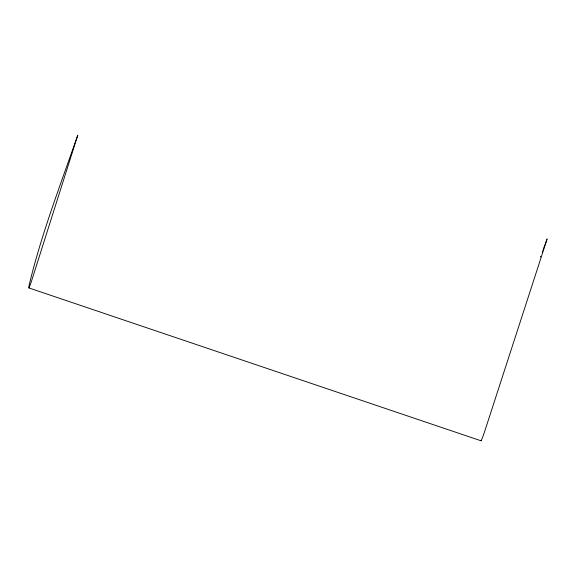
<?xml version="1.0" encoding="UTF-8"?>
<svg xmlns="http://www.w3.org/2000/svg" width="576" height="576" viewBox="0 0 576 576"><rect width="100%" height="100%" fill="white"/><g stroke="black" fill="none" stroke-linecap="round" stroke-linejoin="round"><path stroke-width="0.86" d="M480.917 440.309L481.01 440.784L481.572 439.79A21.816 3.694 -75.7 0 0 482.594 437.263L483.502 434.801A83.282 14.09 -75.7 0 0 484.43 432.202L547.171 238.802M546.898 239.573L546.566 240.487M546.401 240.941L543.982 247.514M542.909 250.402L543.132 249.804M543.355 249.206L543.802 248.004M540.454 256.997L540.713 256.291M542.239 252.202L542.462 251.604M28.886 287.921L29.311 287.143A16.243 2.75 -75.7 0 0 30.067 285.199L30.744 283.327A62.014 10.49 -75.7 0 0 31.435 281.354L77.774 135.216L74.916 143.201C58.507 189.994 40.802 236.592 29.203 284.875A9.54 1.613 -75.7 0 0 28.901 286.639L28.858 287.921L480.974 440.777"/></g></svg>
